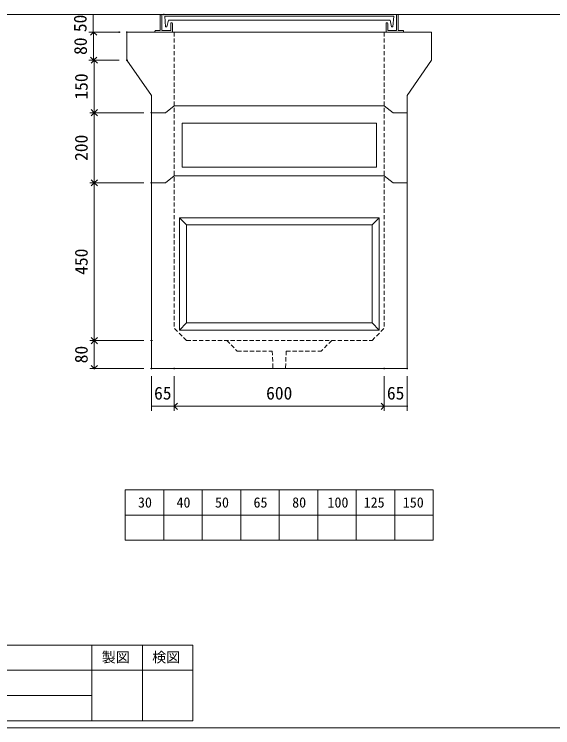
# Model space of a CAD drawing. Units: millimetres, scale not verified. Extents: x -4890 to 18490, y -2316 to 2316.
# Drawn here: x 308 to 1846, y -1959 to 77 of the extents above; entities that cross this region are included whole.
import ezdxf
from ezdxf.enums import TextEntityAlignment as Align

# ---------------------------------------------------------------- set-up
doc = ezdxf.new("R2010")
doc.units = ezdxf.units.MM
doc.header["$LTSCALE"] = 10
doc.header["$PDMODE"] = 32
doc.header["$PDSIZE"] = 2
doc.linetypes.add('DASHED1', pattern=[1.8, 1.2, -0.6])
doc.linetypes.add('USER2', pattern=[50.8, 31.75, -6.35, 6.35, -6.35])
doc.layers.add('0-1_Defpoints', color=7, linetype='Continuous')
for name, color, linetype, lineweight in [('0-2_waku', 7, 'Continuous', 18), ('0-3_gaikei', 7, 'Continuous', 18), ('0-4_kakure', 7, 'DASHED1', 5), ('0-5_sunpou', 7, 'Continuous', 5), ('0-9_uchigawa', 6, 'Continuous', 18), ('0-B_futa', 3, 'Continuous', 18), ('0-C_GL', 4, 'Continuous', 18), ('0-E_文字１', 7, 'Continuous', 18), ('1-3_uchigawa2', 6, 'USER2', 18)]:
    doc.layers.add(name, color=color, linetype=linetype, lineweight=lineweight)
doc.styles.add('ＭＳ ゴシック', font='')
doc.styles.get('ＭＳ ゴシック').set_extended_font_data('MS Gothic')

# ---------------------------------------------------------------- blocks, each defined once
blk = doc.blocks.new('D56')
at = {"layer": '0-1_Defpoints'}
for p in [(2147.33, 1254.36), (2212.33, 1254.36), (2212.33, 1146.89)]:
    blk.add_point(p, dxfattribs=at)
at = {"layer": '0-5_sunpou'}
for p, q in [((2147.33, 1232.36), (2147.33, 1133.89)), ((2212.33, 1232.36), (2212.33, 1133.89)), ((2147.33, 1146.89), (2212.33, 1146.89))]:
    blk.add_line(p, q, dxfattribs=at)
at = {"layer": '0-5_sunpou', "style": 'ＭＳ ゴシック'}
blk.add_text('65', height=36.66, dxfattribs=at).set_placement((2154.83, 1154.89), align=Align.BOTTOM_LEFT)
blk = doc.blocks.new('_Open90')
at = {"layer": '0-5_sunpou'}
blk.add_line((0, 0), (-1, 0), dxfattribs=at)
blk.add_lwpolyline([(-0.5, 0.5), (0, 0), (-0.5, -0.5)], dxfattribs=at)
blk = doc.blocks.new('D57')
at = {"layer": '0-1_Defpoints'}
for p in [(2212.33, 1254.36), (2812.33, 1254.36), (2812.33, 1146.89)]:
    blk.add_point(p, dxfattribs=at)
at = {"layer": '0-5_sunpou'}
for p, q in [((2212.33, 1232.36), (2212.33, 1133.89)), ((2812.33, 1232.36), (2812.33, 1133.89)), ((2230.33, 1146.89), (2794.33, 1146.89))]:
    blk.add_line(p, q, dxfattribs=at)
at = {"layer": '0-5_sunpou', "xscale": 18, "yscale": 18, "rotation": 180}
blk.add_blockref('_Open90', (2212.33, 1146.89), dxfattribs=at)
at = {"layer": '0-5_sunpou', "xscale": 18, "yscale": 18}
blk.add_blockref('_Open90', (2812.33, 1146.89), dxfattribs=at)
at = {"layer": '0-5_sunpou', "style": 'ＭＳ ゴシック'}
blk.add_text('600', height=36.66, dxfattribs=at).set_placement((2474.83, 1154.89), align=Align.BOTTOM_LEFT)
blk = doc.blocks.new('D58')
at = {"layer": '0-1_Defpoints'}
for p in [(2812.33, 1254.36), (2877.33, 1254.36), (2877.33, 1146.89)]:
    blk.add_point(p, dxfattribs=at)
at = {"layer": '0-5_sunpou'}
for p, q in [((2812.33, 1232.36), (2812.33, 1133.89)), ((2877.33, 1232.36), (2877.33, 1133.89)), ((2812.33, 1146.89), (2877.33, 1146.89))]:
    blk.add_line(p, q, dxfattribs=at)
at = {"layer": '0-5_sunpou', "style": 'ＭＳ ゴシック'}
blk.add_text('65', height=36.66, dxfattribs=at).set_placement((2819.83, 1154.89), align=Align.BOTTOM_LEFT)
blk = doc.blocks.new('D59')
at = {"layer": '0-1_Defpoints'}
for p in [(2077.33, 2134.36), (1984.1, 1984.36), (2147.33, 1984.36)]:
    blk.add_point(p, dxfattribs=at)
at = {"layer": '0-5_sunpou'}
for p, q in [((2055.33, 2134.36), (1971.1, 2134.36)), ((1984.1, 2116.36), (1984.1, 2002.36)), ((2125.33, 1984.36), (1971.1, 1984.36))]:
    blk.add_line(p, q, dxfattribs=at)
at = {"layer": '0-5_sunpou', "xscale": 18, "yscale": 18}
for p, rotation in [((1984.1, 2134.36), 90), ((1984.1, 1984.36), 270)]:
    blk.add_blockref('_Open90', p, dxfattribs=dict(at, rotation=rotation))
at = {"layer": '0-5_sunpou', "style": 'ＭＳ ゴシック'}
blk.add_text('150', height=36.66, rotation=90, dxfattribs=at).set_placement((1976.1, 2021.86), align=Align.BOTTOM_LEFT)
blk = doc.blocks.new('D60')
at = {"layer": '0-1_Defpoints'}
for p in [(2147.33, 1984.36), (1984.1, 1784.36), (2147.33, 1784.36)]:
    blk.add_point(p, dxfattribs=at)
at = {"layer": '0-5_sunpou'}
for p, q in [((2125.33, 1984.36), (1971.1, 1984.36)), ((1984.1, 1966.36), (1984.1, 1802.36)), ((2125.33, 1784.36), (1971.1, 1784.36))]:
    blk.add_line(p, q, dxfattribs=at)
at = {"layer": '0-5_sunpou', "xscale": 18, "yscale": 18}
for p, rotation in [((1984.1, 1984.36), 90), ((1984.1, 1784.36), 270)]:
    blk.add_blockref('_Open90', p, dxfattribs=dict(at, rotation=rotation))
at = {"layer": '0-5_sunpou', "style": 'ＭＳ ゴシック'}
blk.add_text('200', height=36.66, rotation=90, dxfattribs=at).set_placement((1976.1, 1846.86), align=Align.BOTTOM_LEFT)
blk = doc.blocks.new('D61')
at = {"layer": '0-1_Defpoints'}
for p in [(2055.33, 2214.36), (1981.9, 2134.36), (2077.33, 2134.36)]:
    blk.add_point(p, dxfattribs=at)
at = {"layer": '0-5_sunpou'}
for p, q in [((2033.33, 2214.36), (1968.9, 2214.36)), ((1981.9, 2196.36), (1981.9, 2152.36)), ((2055.33, 2134.36), (1968.9, 2134.36))]:
    blk.add_line(p, q, dxfattribs=at)
at = {"layer": '0-5_sunpou', "xscale": 18, "yscale": 18}
for p, rotation in [((1981.9, 2214.36), 90), ((1981.9, 2134.36), 270)]:
    blk.add_blockref('_Open90', p, dxfattribs=dict(at, rotation=rotation))
at = {"layer": '0-5_sunpou', "style": 'ＭＳ ゴシック'}
blk.add_text('80', height=36.66, rotation=90, dxfattribs=at).set_placement((1973.9, 2149.36), align=Align.BOTTOM_LEFT)
blk = doc.blocks.new('D62')
at = {"layer": '0-1_Defpoints'}
for p in [(2147.33, 1784.36), (1984.1, 1334.36), (2147.33, 1334.36)]:
    blk.add_point(p, dxfattribs=at)
at = {"layer": '0-5_sunpou'}
for p, q in [((2125.33, 1784.36), (1971.1, 1784.36)), ((1984.1, 1766.36), (1984.1, 1352.36)), ((2125.33, 1334.36), (1971.1, 1334.36))]:
    blk.add_line(p, q, dxfattribs=at)
at = {"layer": '0-5_sunpou', "xscale": 18, "yscale": 18}
for p, rotation in [((1984.1, 1784.36), 90), ((1984.1, 1334.36), 270)]:
    blk.add_blockref('_Open90', p, dxfattribs=dict(at, rotation=rotation))
at = {"layer": '0-5_sunpou', "style": 'ＭＳ ゴシック'}
blk.add_text('450', height=36.66, rotation=90, dxfattribs=at).set_placement((1976.1, 1521.86), align=Align.BOTTOM_LEFT)
blk = doc.blocks.new('D63')
at = {"layer": '0-1_Defpoints'}
for p in [(2147.33, 1334.36), (1984.1, 1254.36), (2147.33, 1254.36)]:
    blk.add_point(p, dxfattribs=at)
at = {"layer": '0-5_sunpou'}
for p, q in [((2125.33, 1334.36), (1971.1, 1334.36)), ((1984.1, 1316.36), (1984.1, 1272.36)), ((2125.33, 1254.36), (1971.1, 1254.36))]:
    blk.add_line(p, q, dxfattribs=at)
at = {"layer": '0-5_sunpou', "xscale": 18, "yscale": 18}
for p, rotation in [((1984.1, 1334.36), 90), ((1984.1, 1254.36), 270)]:
    blk.add_blockref('_Open90', p, dxfattribs=dict(at, rotation=rotation))
at = {"layer": '0-5_sunpou', "style": 'ＭＳ ゴシック'}
blk.add_text('80', height=36.66, rotation=90, dxfattribs=at).set_placement((1976.1, 1269.36), align=Align.BOTTOM_LEFT)
blk = doc.blocks.new('D45')
at = {"layer": '0-1_Defpoints'}
for p in [(2182.33, 2264.36), (1981.03, 2214.36), (2077.33, 2214.36)]:
    blk.add_point(p, dxfattribs=at)
at = {"layer": '0-5_sunpou'}
for p, q in [((2160.33, 2264.36), (1968.03, 2264.36)), ((1981.03, 2264.36), (1981.03, 2214.36)), ((2055.33, 2214.36), (1968.03, 2214.36))]:
    blk.add_line(p, q, dxfattribs=at)
at = {"layer": '0-5_sunpou', "style": 'ＭＳ ゴシック'}
blk.add_text('50', height=36.66, rotation=90, dxfattribs=at).set_placement((1973.03, 2214.36), align=Align.BOTTOM_LEFT)

msp = doc.modelspace()

# ---------------------------------------------------------------- linework, layer by layer
at = {"layer": '0-2_waku'}
for p, q in [((625.01, -1279.93), (625.01, -1423.93)), ((625.01, -1279.93), (625.01, -1423.93)), ((625.01, -1279.93), (625.01, -1423.93)), ((625.01, -1279.93), (625.01, -1423.93)), ((625.01, -1279.93), (1505.01, -1279.93)), ((735.01, -1279.93), (735.01, -1423.93)), ((845.01, -1279.93), (845.01, -1423.93)), ((845.01, -1279.93), (845.01, -1423.93)), ((955.01, -1279.93), (955.01, -1423.93)), ((1065.01, -1279.93), (1065.01, -1423.93)), ((1175.01, -1279.93), (1175.01, -1423.93)), ((1285.01, -1279.93), (1285.01, -1423.93)), ((1395.01, -1279.93), (1395.01, -1423.93)), ((1505.01, -1279.93), (1505.01, -1423.93)), ((625.01, -1351.93), (1505.01, -1351.93)), ((625.01, -1423.93), (1505.01, -1423.93)), ((-1210, -1722.93), (818, -1722.93)), ((530, -1722.93), (530, -1938.93)), ((530, -1722.93), (530, -1938.93)), ((674, -1722.93), (674, -1938.93)), ((818, -1722.93), (818, -1938.93)), ((-1210, -1794.93), (818, -1794.93)), ((-1210, -1866.93), (530, -1866.93)), ((-1210, -1938.93), (818, -1938.93)), ((-1230, -1958.93), (4890, -1958.93)), ((-1230, -1958.93), (4890, -1958.93))]:
    msp.add_line(p, q, dxfattribs=at)
at = {"layer": '0-3_gaikei'}
for p, q in [((630.01, 26.07), (630.01, -53.93)), ((630.01, 26.07), (1500.01, 26.07)), ((1500.01, 26.07), (1390.01, 26.07)), ((1500.01, 26.07), (1500.01, -53.93)), ((700.01, -154.93), (630.01, -53.93)), ((1430.01, -154.93), (1500.01, -53.93)), ((700.01, -933.93), (700.01, -154.93)), ((1430.01, -933.93), (1430.01, -154.93)), ((740.01, -203.93), (765.01, -183.93)), ((740.01, -203.93), (765.01, -183.93)), ((765.01, -183.93), (1365.01, -183.93)), ((765.01, -183.93), (1365.01, -183.93)), ((1365.01, -183.93), (1390.01, -203.93)), ((1365.01, -183.93), (1390.01, -203.93)), ((700.01, -203.93), (740.01, -203.93)), ((700.01, -203.93), (740.01, -203.93)), ((700.01, -203.93), (740.01, -203.93)), ((700.01, -203.93), (740.01, -203.93)), ((700.01, -203.93), (740.01, -203.93)), ((700.01, -203.93), (740.01, -203.93)), ((1430.01, -203.93), (1390.01, -203.93)), ((1430.01, -203.93), (1390.01, -203.93)), ((1430.01, -203.93), (1390.01, -203.93)), ((1430.01, -203.93), (1390.01, -203.93)), ((740.01, -403.93), (765.01, -383.93)), ((765.01, -383.93), (1365.01, -383.93)), ((1365.01, -383.93), (1390.01, -403.93)), ((700.01, -403.93), (740.01, -403.93)), ((700.01, -403.93), (740.01, -403.93)), ((700.01, -403.93), (740.01, -403.93)), ((1430.01, -403.93), (1390.01, -403.93)), ((1430.01, -403.93), (1390.01, -403.93)), ((700.01, -933.93), (1430.01, -933.93))]:
    msp.add_line(p, q, dxfattribs=at)
for points in [[(1390.01, -203.93), (1430.01, -203.93), (1390.01, -203.93)], [(1390.01, -203.93), (1430.01, -203.93), (1390.01, -203.93)], [(1390.01, -203.93), (1430.01, -203.93), (1390.01, -203.93)], [(1390.01, -203.93), (1430.01, -203.93), (1390.01, -203.93)], [(1390.01, -403.93), (1430.01, -403.93), (1390.01, -403.93)], [(1390.01, -403.93), (1430.01, -403.93), (1390.01, -403.93)]]:
    msp.add_lwpolyline(points, dxfattribs=at)
at = {"layer": '0-4_kakure'}
for p, q in [((765.01, 26.07), (765.01, -818.93)), ((1365.01, 26.07), (1365.01, -818.93)), ((800.01, -853.93), (765.01, -818.93)), ((1330.01, -853.93), (1365.01, -818.93)), ((800.01, -853.93), (1330.01, -853.93)), ((915.01, -853.93), (945.01, -883.93)), ((1215.01, -853.93), (1185.01, -883.93)), ((1085.01, -883.93), (1083.01, -933.93)), ((1085.01, -883.93), (1185.01, -883.93))]:
    msp.add_line(p, q, dxfattribs=at)
msp.add_lwpolyline([(945.01, -883.93), (1045.01, -883.93), (1047.01, -933.93)], dxfattribs=at)
at = {"layer": '0-9_uchigawa'}
for p, q in [((780.01, -503.93), (780.01, -823.93)), ((780.01, -503.93), (1350.01, -503.93)), ((780.01, -503.93), (800.01, -523.93)), ((1330.01, -523.93), (1350.01, -503.93)), ((1350.01, -503.93), (1350.01, -823.93)), ((800.01, -523.93), (800.01, -803.93)), ((800.01, -523.93), (800.01, -803.93)), ((800.01, -523.93), (1330.01, -523.93)), ((1330.01, -523.93), (1330.01, -803.93)), ((1330.01, -523.93), (1330.01, -803.93)), ((780.01, -823.93), (800.01, -803.93)), ((800.01, -803.93), (1065.01, -803.93)), ((1065.01, -803.93), (1330.01, -803.93)), ((1350.01, -823.93), (1330.01, -803.93)), ((780.01, -823.93), (1065.01, -823.93)), ((1065.01, -823.93), (1350.01, -823.93))]:
    msp.add_line(p, q, dxfattribs=at)
at = {"layer": '0-B_futa'}
for p, q in [((725.01, 74.07), (725.01, 31.07)), ((727.01, 76.07), (730.01, 76.07)), ((730.01, 76.07), (730.01, 31.07)), ((737.83, 71.57), (1392.16, 71.57)), ((737.83, 71.57), (740.32, 41.57)), ((1392.16, 71.57), (1389.91, 41.57)), ((1400.02, 76.07), (1400.02, 31.07)), ((1400.02, 76.07), (1403.02, 76.07)), ((1405.02, 74.07), (1405.02, 31.07)), ((740.32, 41.57), (744.03, 41.57)), ((748.35, 60.57), (744.03, 41.57)), ((748.35, 60.57), (1381.68, 60.57)), ((755.01, 51.07), (755.01, 31.07)), ((757.01, 53.07), (758.01, 53.07)), ((760.01, 51.07), (760.01, 26.07)), ((1370.02, 51.07), (1370.02, 26.07)), ((1373.02, 53.07), (1372.02, 53.07)), ((1375.02, 51.07), (1375.02, 31.07)), ((1381.68, 60.57), (1386, 41.57)), ((1389.91, 41.57), (1386, 41.57)), ((710.01, 29.07), (710.01, 28.07)), ((712.01, 31.07), (725.01, 31.07)), ((760.01, 26.07), (712.01, 26.07)), ((730.01, 31.07), (755.01, 31.07)), ((1370.02, 26.07), (1418.02, 26.07)), ((1400.02, 31.07), (1375.02, 31.07)), ((1418.02, 31.07), (1405.02, 31.07)), ((1420.02, 29.07), (1420.02, 28.07))]:
    msp.add_line(p, q, dxfattribs=at)
for centre, start, end in [((727.01, 74.07), 90, 180), ((1403.02, 74.07), 0, 90), ((757.01, 51.07), 90, 180), ((758.01, 51.07), 0, 90), ((1372.02, 51.07), 90, 180), ((1373.02, 51.07), 0, 90), ((712.01, 29.07), 90, 180), ((712.01, 28.07), 180, 270), ((1418.02, 29.07), 0, 90), ((1418.02, 28.07), 270, 0)]:
    msp.add_arc(centre, 2, start, end, dxfattribs=at)
at = {"layer": '0-C_GL'}
msp.add_line((-1230, 76.07), (4890, 76.07), dxfattribs=at)
at = {"layer": '1-3_uchigawa2'}
for p in [(787.51, -233.93), (1342.51, -233.93)]:
    msp.add_line(p, (1065.01, -233.93), dxfattribs=at)
for points in [[(787.51, -233.93), (787.51, -358.93), (1065.01, -358.93)], [(1342.51, -233.93), (1342.51, -358.93), (1065.01, -358.93)]]:
    msp.add_lwpolyline(points, dxfattribs=at)

# ---------------------------------------------------------------- block references
at = {"layer": '0-5_sunpou'}
for name in ['D45', 'D61', 'D59', 'D60', 'D62', 'D63', 'D56', 'D57', 'D58']:
    msp.add_blockref(name, (-1447.32, -2188.29), dxfattribs=at)

# ---------------------------------------------------------------- texts
at = {"layer": '0-E_文字１', "style": 'ＭＳ ゴシック'}
for s, p in [('30', (661.46, -1339.44)), ('40', (771.46, -1339.44)), ('50', (881.46, -1339.44)), ('65', (991.46, -1339.44)), ('80', (1101.87, -1339.44)), ('100', (1202.74, -1339.44)), ('125', (1306.13, -1339.44)), ('150', (1417.89, -1339.44)), ('製図', (558.06, -1781.18)), ('検図', (702.06, -1781.18))]:
    msp.add_text(s, height=29.33, dxfattribs=at).set_placement(p, align=Align.BOTTOM_LEFT)

doc.saveas('drawing.dxf')
